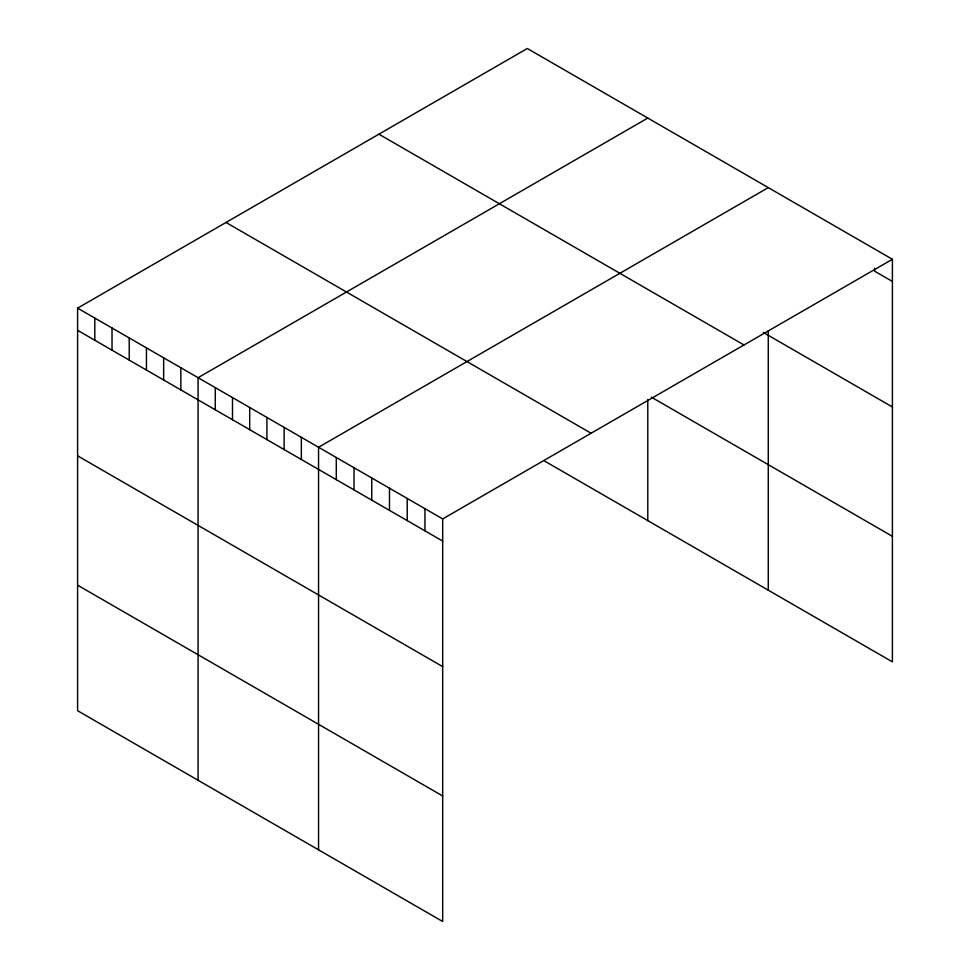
<?xml version="1.0" encoding="UTF-8"?>
<svg xmlns="http://www.w3.org/2000/svg" width="970" height="970" viewBox="0 0 970 970"><rect width="100%" height="100%" fill="white"/><g stroke="black" fill="none" stroke-linecap="round" stroke-linejoin="round"><path stroke-width="1.45" d="M892.4 259.281L442.684 518.926L442.684 921.5L77.6 710.719L77.6 308.145L527.316 48.5L892.4 259.281L892.4 661.855L544.534 461.005M647.79 118.061L198.074 377.706L198.074 780.28M768.276 187.622L318.548 447.267L318.548 849.829M892.4 281.445L874.673 271.212L874.673 268.253M763.354 332.48L892.4 406.976M378.906 134.187L744.002 344.968M651.488 397.227L892.4 536.325M225.998 222.457L591.094 433.238M77.6 308.145L442.684 518.926M77.6 330.309L442.684 541.09M77.6 455.839L442.684 666.62M77.6 585.177L442.684 795.97M768.276 330.831L768.276 590.184M647.79 399.579L647.79 520.635M424.945 508.692L424.945 530.857M407.218 498.447L407.218 520.611M389.479 488.213L389.479 510.378M371.752 477.98L371.752 500.132M354.014 467.734L354.014 489.899M336.287 457.5L336.287 479.665M301.343 437.325L301.343 459.489M284.125 427.382L284.125 449.546M266.92 417.452L266.92 439.616M249.702 407.509L249.702 429.674M232.497 397.579L232.497 419.743M215.279 387.636L215.279 409.801M180.856 367.763L180.856 389.928M163.651 357.833L163.651 379.985M146.446 347.89L146.446 370.055M129.228 337.96L129.228 360.112M112.023 328.018L112.023 350.182M94.805 318.087L94.805 340.24"/></g></svg>
